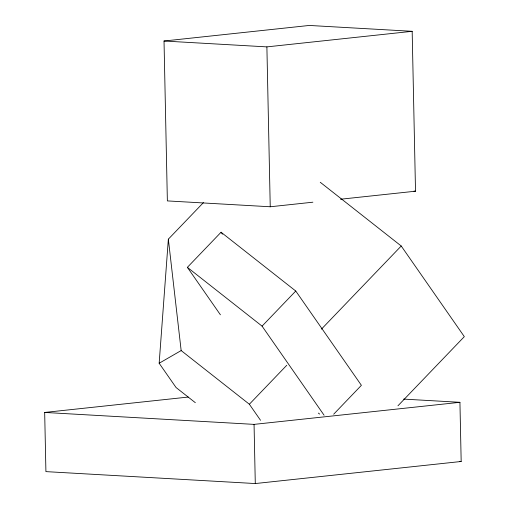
<?xml version="1.0" encoding="UTF-8"?>
<svg xmlns="http://www.w3.org/2000/svg" width="509" height="509" viewBox="0 0 509 509"><rect width="100%" height="100%" fill="white"/><g stroke="black" fill="none" stroke-linecap="round" stroke-linejoin="round"><path stroke-width="0.76" d="M195.335 402.695L176.05 387.514L159.158 363.248L168.352 239.16L203.435 202.607M220.416 314.81L187.376 267.34L221.065 232.238L295.761 291.033L361.396 385.319L333.688 414.199M324.087 415.223L262.071 326.135L295.761 291.033M260.532 420.294L249.359 404.241L286.771 365.258M321.44 329.138L401.226 246.006L320.256 182.273M397.955 405.788L464.323 336.64L401.226 246.006M159.158 363.248L181.159 350.567L168.352 239.16M312.876 202.2L270.241 206.769L167.366 200.909L164.019 41.019L309.3 25.45L412.169 31.31L415.516 191.199L340.508 199.235M164.019 41.019L266.888 46.885L412.169 31.31M403.624 399.101L459.932 402.307L461.173 461.485L255.289 483.55L45.918 471.62L44.677 412.443L188.241 397.058M44.677 412.443L254.055 424.379L459.932 402.307M413.938 191.11L415.516 191.199M459.589 461.389L461.173 461.485M187.376 267.34L262.071 326.135M318.373 413.073L319.62 414.052M181.159 350.567L249.359 404.241M221.065 232.238L222.42 234.191M266.888 46.885L270.241 206.769M254.055 424.379L255.289 483.55"/></g></svg>
